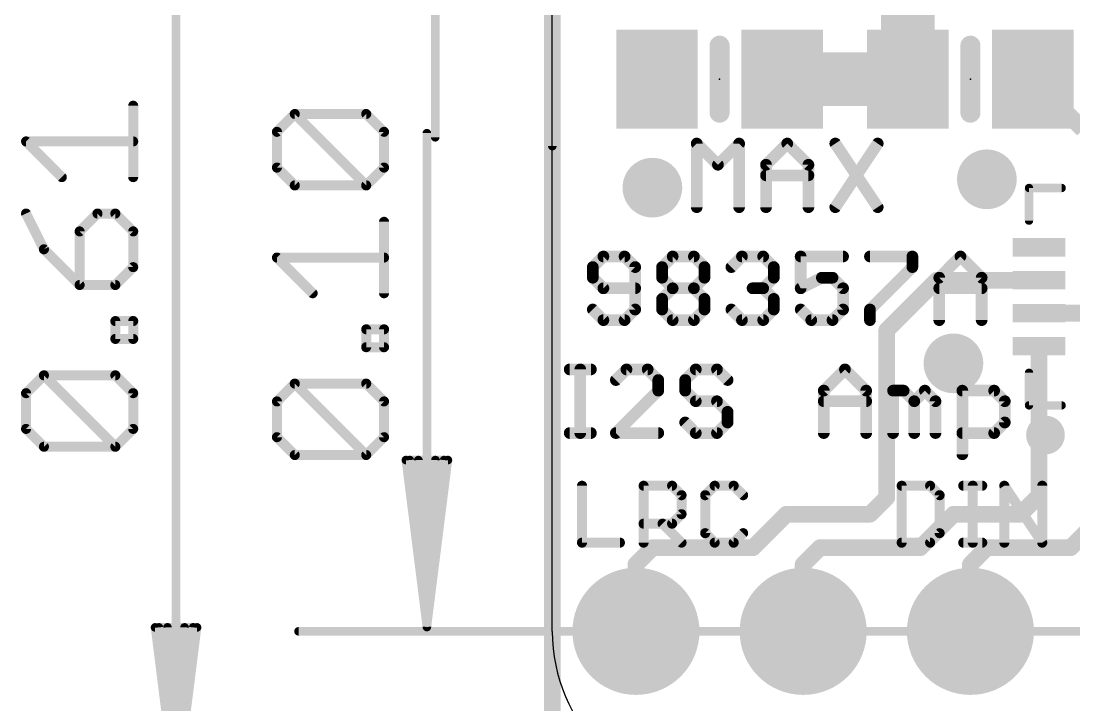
# Model space of a CAD drawing. Extents: x -8.1 to 25.5, y -5.3 to 27.8.
# Drawn here: x -8.07 to 7.92, y 1.42 to 11.8 of the extents above; entities that cross this region are included whole.
import ezdxf

# ---------------------------------------------------------------- set-up
doc = ezdxf.new("R2010")
doc.units = 0
for name, color, linetype in [('1', 12, 'CONTINUOUS'), ('16', 132, 'CONTINUOUS'), ('17', 110, 'CONTINUOUS'), ('18', 110, 'CONTINUOUS'), ('20', 53, 'CONTINUOUS'), ('21', 40, 'CONTINUOUS'), ('23', 53, 'CONTINUOUS'), ('47', 253, 'CONTINUOUS')]:
    doc.layers.add(name, color=color, linetype=linetype)

# ---------------------------------------------------------------- blocks, each defined once
blk = doc.blocks.new('RECT')
blk.add_solid([(-0.5, -0.5), (0.5, -0.5), (-0.5, 0.5), (0.5, 0.5)])
blk = doc.blocks.new('ROUNDP')
at = {"const_width": 0.5}
blk.add_lwpolyline([(0, -0.25, 1), (0, 0.25, 1), (0, -0.25)], format="xyb", dxfattribs=at)
blk = doc.blocks.new('ROUNDV')
at = {"const_width": 0.5}
blk.add_lwpolyline([(0, -0.25, 1), (0, 0.25, 1), (0, -0.25)], format="xyb", dxfattribs=at)

msp = doc.modelspace()

# ---------------------------------------------------------------- linework, layer by layer
at = {"layer": '1'}
for points, const_width in [([(0, 0), (0, 19.05)], 0.254), ([(5.4, 10.922), (5.4, 13.804)], 0.8128), ([(5.4, 10.922), (3.49, 10.922)], 0.8128), ([(8.062, 10.16), (7.3, 10.922)], 0.254), ([(5.838, 7.87), (5.08, 7.112)], 0.254), ([(7.39, 7.87), (5.838, 7.87)], 0.254), ([(7.39, 7.37), (8.64, 7.37)], 0.254), ([(5.08, 7.112), (5.08, 4.572)], 0.254), ([(7.39, 6.87), (7.39, 4.596)], 0.254), ([(5.08, 4.572), (4.826, 4.318)], 0.254), ([(7.39, 4.596), (7.112, 4.318)], 0.254), ([(3.556, 4.318), (3.048, 3.81)], 0.254), ([(4.826, 4.318), (3.556, 4.318)], 0.254), ([(6.096, 4.318), (5.588, 3.81)], 0.254), ([(7.112, 4.318), (6.096, 4.318)], 0.254), ([(8.14, 4.076), (7.874, 3.81)], 0.254), ([(1.524, 3.81), (1.27, 3.556)], 0.254), ([(3.048, 3.81), (1.524, 3.81)], 0.254), ([(4.064, 3.81), (3.81, 3.556)], 0.254), ([(5.588, 3.81), (4.064, 3.81)], 0.254), ([(6.604, 3.81), (6.35, 3.556)], 0.254), ([(7.874, 3.81), (6.604, 3.81)], 0.254), ([(1.27, 3.556), (1.27, 2.54)], 0.254), ([(3.81, 3.556), (3.81, 2.54)], 0.254), ([(6.35, 3.556), (6.35, 2.54)], 0.254)]:
    msp.add_lwpolyline(points, dxfattribs=dict(at, const_width=const_width))
for points, const_width in [([(3.49, 11.1252, 1), (3.49, 10.7188)], 0.4064), ([(5.4, 10.7188, 1), (5.4, 11.1252)], 0.4064), ([(5.1968, 10.922, 1), (5.6032, 10.922)], 0.4064), ([(7.3449, 10.9669, 1), (7.2551, 10.8771)], 0.127), ([(5.838, 7.9335, 1), (5.838, 7.8065)], 0.127), ([(5.8829, 7.8251, 1), (5.7931, 7.9149)], 0.127), ([(7.39, 7.8065, 1), (7.39, 7.9335)], 0.127), ([(7.39, 7.4335, 1), (7.39, 7.3065)], 0.127), ([(5.1435, 7.112, 1), (5.0165, 7.112)], 0.127), ([(5.0351, 7.1569, 1), (5.1249, 7.0671)], 0.127), ([(7.4535, 6.87, 1), (7.3265, 6.87)], 0.127), ([(5.1249, 4.5271, 1), (5.0351, 4.6169)], 0.127), ([(7.3265, 4.596, 1), (7.4535, 4.596)], 0.127), ([(7.4349, 4.5511, 1), (7.3451, 4.6409)], 0.127), ([(5.0165, 4.572, 1), (5.1435, 4.572)], 0.127), ([(3.556, 4.3815, 1), (3.556, 4.2545)], 0.127), ([(3.6009, 4.2731, 1), (3.5111, 4.3629)], 0.127), ([(4.7811, 4.3629, 1), (4.8709, 4.2731)], 0.127), ([(4.826, 4.2545, 1), (4.826, 4.3815)], 0.127), ([(6.096, 4.3815, 1), (6.096, 4.2545)], 0.127), ([(6.1409, 4.2731, 1), (6.0511, 4.3629)], 0.127), ([(7.0671, 4.3629, 1), (7.1569, 4.2731)], 0.127), ([(7.112, 4.2545, 1), (7.112, 4.3815)], 0.127), ([(1.524, 3.8735, 1), (1.524, 3.7465)], 0.127), ([(1.5689, 3.7651, 1), (1.4791, 3.8549)], 0.127), ([(3.0031, 3.8549, 1), (3.0929, 3.7651)], 0.127), ([(3.048, 3.7465, 1), (3.048, 3.8735)], 0.127), ([(4.064, 3.8735, 1), (4.064, 3.7465)], 0.127), ([(4.1089, 3.7651, 1), (4.0191, 3.8549)], 0.127), ([(5.5431, 3.8549, 1), (5.6329, 3.7651)], 0.127), ([(5.588, 3.7465, 1), (5.588, 3.8735)], 0.127), ([(6.604, 3.8735, 1), (6.604, 3.7465)], 0.127), ([(6.6489, 3.7651, 1), (6.5591, 3.8549)], 0.127), ([(7.8291, 3.8549, 1), (7.9189, 3.7651)], 0.127), ([(7.874, 3.7465, 1), (7.874, 3.8735)], 0.127), ([(1.3335, 3.556, 1), (1.2065, 3.556)], 0.127), ([(3.8735, 3.556, 1), (3.7465, 3.556)], 0.127), ([(6.4135, 3.556, 1), (6.2865, 3.556)], 0.127), ([(1.2251, 3.6009, 1), (1.3149, 3.5111)], 0.127), ([(3.7651, 3.6009, 1), (3.8549, 3.5111)], 0.127), ([(6.3051, 3.6009, 1), (6.3949, 3.5111)], 0.127), ([(1.2065, 2.54, 1), (1.3335, 2.54)], 0.127), ([(3.7465, 2.54, 1), (3.8735, 2.54)], 0.127), ([(6.2865, 2.54, 1), (6.4135, 2.54)], 0.127)]:
    msp.add_lwpolyline(points, format="xyb", dxfattribs=dict(at, const_width=const_width))
at = {"layer": '16', "const_width": 0.254}
msp.add_lwpolyline([(0, 0), (0, 19.05)], dxfattribs=at)
at = {"layer": '20'}
msp.add_line((0, 2.54), (0, 16.51), dxfattribs=at)
msp.add_arc((2.54, 2.54), 2.54, 180, 270, dxfattribs=at)
at = {"layer": '21'}
for points, const_width in [([(2.54, 10.414), (2.54, 11.43)], 0.3048), ([(6.35, 10.414), (6.35, 11.43)], 0.3048), ([(2.1932, 8.9789), (2.1932, 9.9449)], 0.1778), ([(2.1932, 9.9449), (2.5152, 9.6229)], 0.1778), ([(2.5152, 9.6229), (2.8372, 9.9449)], 0.1778), ([(2.8372, 9.9449), (2.8372, 8.9789)], 0.1778), ([(3.2457, 9.6229), (3.5677, 9.9449)], 0.1778), ([(3.5677, 9.9449), (3.8897, 9.6229)], 0.1778), ([(4.2981, 9.9449), (4.9421, 8.9789)], 0.1778), ([(4.9421, 9.9449), (4.2981, 8.9789)], 0.1778), ([(3.2457, 8.9789), (3.2457, 9.6229)], 0.1778), ([(3.8897, 9.6229), (3.8897, 8.9789)], 0.1778), ([(3.2457, 9.4619), (3.8897, 9.4619)], 0.1778), ([(7.24, 8.775), (7.24, 9.27)], 0.127), ([(7.24, 9.27), (7.735, 9.27)], 0.127), ([(0.7755, 8.2304), (0.6145, 8.0694)], 0.1778), ([(1.0975, 8.2304), (0.7755, 8.2304)], 0.1778), ([(1.2585, 8.0694), (1.0975, 8.2304)], 0.1778), ([(1.667, 8.0694), (1.828, 8.2304)], 0.1778), ([(1.828, 8.2304), (2.15, 8.2304)], 0.1778), ([(2.15, 8.2304), (2.311, 8.0694)], 0.1778), ([(2.7194, 8.0694), (2.8804, 8.2304)], 0.1778), ([(2.8804, 8.2304), (3.2025, 8.2304)], 0.1778), ([(3.2025, 8.2304), (3.3635, 8.0694)], 0.1778), ([(4.4159, 8.2304), (3.7719, 8.2304)], 0.1778), ([(3.7719, 8.2304), (3.7719, 7.7474)], 0.1778), ([(4.8244, 8.2304), (5.4684, 8.2304)], 0.1778), ([(5.4684, 8.2304), (5.4684, 8.0694)], 0.1778), ([(5.8768, 7.9084), (6.1988, 8.2304)], 0.1778), ([(6.1988, 8.2304), (6.5208, 7.9084)], 0.1778), ([(0.6145, 8.0694), (0.6145, 7.9084)], 0.1778), ([(1.2585, 7.4254), (1.2585, 8.0694)], 0.1778), ([(1.667, 7.9084), (1.667, 8.0694)], 0.1778), ([(2.311, 8.0694), (2.311, 7.9084)], 0.1778), ([(3.3635, 8.0694), (3.3635, 7.9084)], 0.1778), ([(5.4684, 8.0694), (4.8244, 7.4254)], 0.1778), ([(0.6145, 7.9084), (0.7755, 7.7474)], 0.1778), ([(1.828, 7.7474), (1.667, 7.9084)], 0.1778), ([(2.311, 7.9084), (2.15, 7.7474)], 0.1778), ([(3.3635, 7.9084), (3.2025, 7.7474)], 0.1778), ([(3.7719, 7.7474), (4.0939, 7.9084)], 0.1778), ([(4.0939, 7.9084), (4.2549, 7.9084)], 0.1778), ([(4.2549, 7.9084), (4.4159, 7.7474)], 0.1778), ([(5.8768, 7.2644), (5.8768, 7.9084)], 0.1778), ([(6.5208, 7.9084), (6.5208, 7.2644)], 0.1778), ([(0.7755, 7.7474), (1.2585, 7.7474)], 0.1778), ([(1.667, 7.5864), (1.828, 7.7474)], 0.1778), ([(1.828, 7.7474), (2.15, 7.7474)], 0.1778), ([(2.15, 7.7474), (2.311, 7.5864)], 0.1778), ([(3.2025, 7.7474), (3.0414, 7.7474)], 0.1778), ([(3.2025, 7.7474), (3.3635, 7.5864)], 0.1778), ([(4.4159, 7.7474), (4.4159, 7.4254)], 0.1778), ([(5.8768, 7.7474), (6.5208, 7.7474)], 0.1778), ([(1.667, 7.4254), (1.667, 7.5864)], 0.1778), ([(2.311, 7.5864), (2.311, 7.4254)], 0.1778), ([(3.3635, 7.5864), (3.3635, 7.4254)], 0.1778), ([(0.6145, 7.4254), (0.7755, 7.2644)], 0.1778), ([(1.0975, 7.2644), (1.2585, 7.4254)], 0.1778), ([(1.828, 7.2644), (1.667, 7.4254)], 0.1778), ([(2.311, 7.4254), (2.15, 7.2644)], 0.1778), ([(2.8804, 7.2644), (2.7194, 7.4254)], 0.1778), ([(3.3635, 7.4254), (3.2025, 7.2644)], 0.1778), ([(3.9329, 7.2644), (3.7719, 7.4254)], 0.1778), ([(4.4159, 7.4254), (4.2549, 7.2644)], 0.1778), ([(4.8244, 7.4254), (4.8244, 7.2644)], 0.1778), ([(0.7755, 7.2644), (1.0975, 7.2644)], 0.1778), ([(2.15, 7.2644), (1.828, 7.2644)], 0.1778), ([(3.2025, 7.2644), (2.8804, 7.2644)], 0.1778), ([(4.2549, 7.2644), (3.9329, 7.2644)], 0.1778), ([(0.2637, 6.5159), (0.5857, 6.5159)], 0.1778), ([(0.4247, 5.5499), (0.4247, 6.5159)], 0.1778), ([(1.1263, 6.5159), (0.9653, 6.3549)], 0.1778), ([(1.4484, 6.5159), (1.1263, 6.5159)], 0.1778), ([(1.6094, 6.3549), (1.4484, 6.5159)], 0.1778), ([(2.1788, 6.5159), (2.0178, 6.3549)], 0.1778), ([(2.5008, 6.5159), (2.1788, 6.5159)], 0.1778), ([(2.6618, 6.3549), (2.5008, 6.5159)], 0.1778), ([(4.1227, 6.1939), (4.4447, 6.5159)], 0.1778), ([(4.4447, 6.5159), (4.7667, 6.1939)], 0.1778), ([(1.6094, 6.1939), (1.6094, 6.3549)], 0.1778), ([(2.0178, 6.3549), (2.0178, 6.1939)], 0.1778), ([(7.24, 6.465), (7.24, 5.97)], 0.127), ([(0.9653, 5.5499), (1.6094, 6.1939)], 0.1778), ([(2.0178, 6.1939), (2.1788, 6.0329)], 0.1778), ([(4.1227, 5.5499), (4.1227, 6.1939)], 0.1778), ([(4.7667, 6.1939), (4.7667, 5.5499)], 0.1778), ([(5.1752, 5.5499), (5.1752, 6.1939)], 0.1778), ([(5.1752, 6.1939), (5.3362, 6.1939)], 0.1778), ([(5.3362, 6.1939), (5.4972, 6.0329)], 0.1778), ([(5.4972, 6.0329), (5.6582, 6.1939)], 0.1778), ([(5.6582, 6.1939), (5.8192, 6.0329)], 0.1778), ([(6.2276, 5.2279), (6.2276, 6.1939)], 0.1778), ([(6.2276, 6.1939), (6.7106, 6.1939)], 0.1778), ([(6.7106, 6.1939), (6.8717, 6.0329)], 0.1778), ([(2.1788, 6.0329), (2.5008, 6.0329)], 0.1778), ([(2.5008, 6.0329), (2.6618, 5.8719)], 0.1778), ([(4.1227, 6.0329), (4.7667, 6.0329)], 0.1778), ([(5.4972, 6.0329), (5.4972, 5.5499)], 0.1778), ([(5.8192, 6.0329), (5.8192, 5.5499)], 0.1778), ([(6.8717, 6.0329), (6.8717, 5.7109)], 0.1778), ([(2.6618, 5.8719), (2.6618, 5.7109)], 0.1778), ([(7.24, 5.97), (7.735, 5.97)], 0.127), ([(2.1788, 5.5499), (2.0178, 5.7109)], 0.1778), ([(2.6618, 5.7109), (2.5008, 5.5499)], 0.1778), ([(6.8717, 5.7109), (6.7106, 5.5499)], 0.1778), ([(0.2637, 5.5499), (0.5857, 5.5499)], 0.1778), ([(1.6094, 5.5499), (0.9653, 5.5499)], 0.1778), ([(2.5008, 5.5499), (2.1788, 5.5499)], 0.1778), ([(6.7106, 5.5499), (6.2276, 5.5499)], 0.1778), ([(0.4509, 4.7505), (0.4509, 3.8862)], 0.1524), ([(1.3864, 3.8862), (1.3864, 4.7505)], 0.1524), ([(1.3864, 4.7505), (1.8186, 4.7505)], 0.1524), ([(1.8186, 4.7505), (1.9627, 4.6065)], 0.1524), ([(2.466, 4.7505), (2.322, 4.6065)], 0.1524), ([(2.7541, 4.7505), (2.466, 4.7505)], 0.1524), ([(2.8982, 4.6065), (2.7541, 4.7505)], 0.1524), ([(5.3058, 4.7505), (5.3058, 3.8862)], 0.1524), ([(5.738, 4.7505), (5.3058, 4.7505)], 0.1524), ([(5.8821, 4.6065), (5.738, 4.7505)], 0.1524), ([(6.2414, 4.7505), (6.5295, 4.7505)], 0.1524), ([(6.3854, 3.8862), (6.3854, 4.7505)], 0.1524), ([(6.865, 3.8862), (6.865, 4.7505)], 0.1524), ([(6.865, 4.7505), (7.4413, 3.8862)], 0.1524), ([(7.4413, 3.8862), (7.4413, 4.7505)], 0.1524), ([(1.9627, 4.6065), (1.9627, 4.3184)], 0.1524), ([(2.322, 4.6065), (2.322, 4.0303)], 0.1524), ([(5.8821, 4.0303), (5.8821, 4.6065)], 0.1524), ([(1.9627, 4.3184), (1.8186, 4.1743)], 0.1524), ([(1.8186, 4.1743), (1.3864, 4.1743)], 0.1524), ([(1.6746, 4.1743), (1.9627, 3.8862)], 0.1524), ([(2.322, 4.0303), (2.466, 3.8862)], 0.1524), ([(2.7541, 3.8862), (2.8982, 4.0303)], 0.1524), ([(5.738, 3.8862), (5.8821, 4.0303)], 0.1524), ([(0.4509, 3.8862), (1.0271, 3.8862)], 0.1524), ([(2.466, 3.8862), (2.7541, 3.8862)], 0.1524), ([(5.3058, 3.8862), (5.738, 3.8862)], 0.1524), ([(6.2414, 3.8862), (6.5295, 3.8862)], 0.1524)]:
    msp.add_lwpolyline(points, dxfattribs=dict(at, const_width=const_width))
for points, const_width in [([(2.6162, 11.43, 1), (2.4638, 11.43)], 0.1524), ([(6.4262, 11.43, 1), (6.2738, 11.43)], 0.1524), ([(2.4638, 10.414, 1), (2.6162, 10.414)], 0.1524), ([(6.2738, 10.414, 1), (6.4262, 10.414)], 0.1524), ([(2.2246, 9.9764, 1), (2.1618, 9.9135)], 0.0889), ([(2.2377, 9.9449, 1), (2.1488, 9.9449)], 0.0889), ([(2.8817, 9.9449, 1), (2.7928, 9.9449)], 0.0889), ([(2.8687, 9.9135, 1), (2.8058, 9.9764)], 0.0889), ([(3.5991, 9.9764, 1), (3.5362, 9.9135)], 0.0889), ([(3.5991, 9.9135, 1), (3.5362, 9.9764)], 0.0889), ([(4.3351, 9.9696, 1), (4.2611, 9.9203)], 0.0889), ([(4.9791, 9.9203, 1), (4.9052, 9.9696)], 0.0889), ([(2.4838, 9.6543, 1), (2.5466, 9.5915)], 0.0889), ([(2.4838, 9.5915, 1), (2.5466, 9.6543)], 0.0889), ([(3.2901, 9.6229, 1), (3.2012, 9.6229)], 0.0889), ([(3.2142, 9.6543, 1), (3.2771, 9.5915)], 0.0889), ([(3.9341, 9.6229, 1), (3.8452, 9.6229)], 0.0889), ([(3.8583, 9.5915, 1), (3.9211, 9.6543)], 0.0889), ([(3.2457, 9.5064, 1), (3.2457, 9.4175)], 0.0889), ([(3.8897, 9.4175, 1), (3.8897, 9.5064)], 0.0889), ([(7.24, 9.3018, 1), (7.24, 9.2382)], 0.0635), ([(7.2717, 9.27, 1), (7.2083, 9.27)], 0.0635), ([(7.735, 9.2382, 1), (7.735, 9.3018)], 0.0635), ([(2.1488, 8.9789, 1), (2.2377, 8.9789)], 0.0889), ([(2.7928, 8.9789, 1), (2.8817, 8.9789)], 0.0889), ([(3.2012, 8.9789, 1), (3.2901, 8.9789)], 0.0889), ([(3.8452, 8.9789, 1), (3.9341, 8.9789)], 0.0889), ([(4.2611, 9.0036, 1), (4.3351, 8.9542)], 0.0889), ([(4.9052, 8.9542, 1), (4.9791, 9.0036)], 0.0889), ([(7.2083, 8.775, 1), (7.2717, 8.775)], 0.0635), ([(0.7755, 8.2749, 1), (0.7755, 8.186)], 0.0889), ([(0.807, 8.199, 1), (0.7441, 8.2619)], 0.0889), ([(1.129, 8.2619, 1), (1.0661, 8.199)], 0.0889), ([(1.0975, 8.186, 1), (1.0975, 8.2749)], 0.0889), ([(1.828, 8.2749, 1), (1.828, 8.186)], 0.0889), ([(1.8594, 8.199, 1), (1.7966, 8.2619)], 0.0889), ([(2.1814, 8.2619, 1), (2.1186, 8.199)], 0.0889), ([(2.15, 8.186, 1), (2.15, 8.2749)], 0.0889), ([(2.8804, 8.2749, 1), (2.8804, 8.186)], 0.0889), ([(2.9119, 8.199, 1), (2.849, 8.2619)], 0.0889), ([(3.2339, 8.2619, 1), (3.171, 8.199)], 0.0889), ([(3.2025, 8.186, 1), (3.2025, 8.2749)], 0.0889), ([(3.8163, 8.2304, 1), (3.7274, 8.2304)], 0.0889), ([(3.7719, 8.2749, 1), (3.7719, 8.186)], 0.0889), ([(4.4159, 8.186, 1), (4.4159, 8.2749)], 0.0889), ([(4.8244, 8.2749, 1), (4.8244, 8.186)], 0.0889), ([(5.5128, 8.2304, 1), (5.4239, 8.2304)], 0.0889), ([(5.4684, 8.186, 1), (5.4684, 8.2749)], 0.0889), ([(6.2303, 8.2619, 1), (6.1674, 8.199)], 0.0889), ([(6.2303, 8.199, 1), (6.1674, 8.2619)], 0.0889), ([(0.659, 8.0694, 1), (0.5701, 8.0694)], 0.0889), ([(1.303, 8.0694, 1), (1.2141, 8.0694)], 0.0889), ([(1.7114, 8.0694, 1), (1.6225, 8.0694)], 0.0889), ([(2.3554, 8.0694, 1), (2.2665, 8.0694)], 0.0889), ([(3.4079, 8.0694, 1), (3.319, 8.0694)], 0.0889), ([(5.4998, 8.038, 1), (5.4369, 8.1008)], 0.0889), ([(0.5831, 8.1008, 1), (0.6459, 8.038)], 0.0889), ([(0.6459, 7.9398, 1), (0.5831, 7.877)], 0.0889), ([(1.2271, 8.038, 1), (1.29, 8.1008)], 0.0889), ([(1.6355, 8.1008, 1), (1.6984, 8.038)], 0.0889), ([(1.6984, 7.9398, 1), (1.6355, 7.877)], 0.0889), ([(2.2796, 8.038, 1), (2.3424, 8.1008)], 0.0889), ([(2.3424, 7.877, 1), (2.2796, 7.9398)], 0.0889), ([(2.688, 8.1008, 1), (2.7509, 8.038)], 0.0889), ([(3.332, 8.038, 1), (3.3949, 8.1008)], 0.0889), ([(3.3949, 7.877, 1), (3.332, 7.9398)], 0.0889), ([(4.0939, 7.9529, 1), (4.0939, 7.864)], 0.0889), ([(4.1138, 7.8687, 1), (4.074, 7.9482)], 0.0889), ([(4.2863, 7.9398, 1), (4.2235, 7.877)], 0.0889), ([(4.2549, 7.864, 1), (4.2549, 7.9529)], 0.0889), ([(5.4239, 8.0694, 1), (5.5128, 8.0694)], 0.0889), ([(5.9213, 7.9084, 1), (5.8324, 7.9084)], 0.0889), ([(6.5653, 7.9084, 1), (6.4764, 7.9084)], 0.0889), ([(0.5701, 7.9084, 1), (0.659, 7.9084)], 0.0889), ([(0.7755, 7.7919, 1), (0.7755, 7.703)], 0.0889), ([(1.2585, 7.703, 1), (1.2585, 7.7919)], 0.0889), ([(1.6225, 7.9084, 1), (1.7114, 7.9084)], 0.0889), ([(1.828, 7.7919, 1), (1.828, 7.703)], 0.0889), ([(1.8594, 7.716, 1), (1.7966, 7.7788)], 0.0889), ([(2.1814, 7.7788, 1), (2.1186, 7.716)], 0.0889), ([(2.15, 7.703, 1), (2.15, 7.7919)], 0.0889), ([(2.2665, 7.9084, 1), (2.3554, 7.9084)], 0.0889), ([(3.0414, 7.7919, 1), (3.0414, 7.703)], 0.0889), ([(3.2339, 7.7788, 1), (3.171, 7.716)], 0.0889), ([(3.2025, 7.703, 1), (3.2025, 7.7919)], 0.0889), ([(3.319, 7.9084, 1), (3.4079, 7.9084)], 0.0889), ([(4.4604, 7.7474, 1), (4.3715, 7.7474)], 0.0889), ([(5.8454, 7.9398, 1), (5.9082, 7.877)], 0.0889), ([(5.8768, 7.7919, 1), (5.8768, 7.703)], 0.0889), ([(6.4894, 7.877, 1), (6.5523, 7.9398)], 0.0889), ([(6.5208, 7.703, 1), (6.5208, 7.7919)], 0.0889), ([(0.7441, 7.716, 1), (0.807, 7.7788)], 0.0889), ([(1.7966, 7.716, 1), (1.8594, 7.7788)], 0.0889), ([(2.1186, 7.7788, 1), (2.1814, 7.716)], 0.0889), ([(3.171, 7.7788, 1), (3.2339, 7.716)], 0.0889), ([(3.7274, 7.7474, 1), (3.8163, 7.7474)], 0.0889), ([(3.752, 7.7872, 1), (3.7918, 7.7077)], 0.0889), ([(4.3845, 7.716, 1), (4.4473, 7.7788)], 0.0889), ([(1.7114, 7.5864, 1), (1.6225, 7.5864)], 0.0889), ([(1.6355, 7.6178, 1), (1.6984, 7.555)], 0.0889), ([(2.3554, 7.5864, 1), (2.2665, 7.5864)], 0.0889), ([(2.2796, 7.555, 1), (2.3424, 7.6178)], 0.0889), ([(3.4079, 7.5864, 1), (3.319, 7.5864)], 0.0889), ([(3.332, 7.555, 1), (3.3949, 7.6178)], 0.0889), ([(0.6459, 7.4568, 1), (0.5831, 7.394)], 0.0889), ([(1.2141, 7.4254, 1), (1.303, 7.4254)], 0.0889), ([(1.29, 7.394, 1), (1.2271, 7.4568)], 0.0889), ([(1.6225, 7.4254, 1), (1.7114, 7.4254)], 0.0889), ([(1.6984, 7.4568, 1), (1.6355, 7.394)], 0.0889), ([(2.2665, 7.4254, 1), (2.3554, 7.4254)], 0.0889), ([(2.3424, 7.394, 1), (2.2796, 7.4568)], 0.0889), ([(2.7509, 7.4568, 1), (2.688, 7.394)], 0.0889), ([(3.319, 7.4254, 1), (3.4079, 7.4254)], 0.0889), ([(3.3949, 7.394, 1), (3.332, 7.4568)], 0.0889), ([(3.8033, 7.4568, 1), (3.7405, 7.394)], 0.0889), ([(4.3715, 7.4254, 1), (4.4604, 7.4254)], 0.0889), ([(4.4473, 7.394, 1), (4.3845, 7.4568)], 0.0889), ([(4.8688, 7.4254, 1), (4.7799, 7.4254)], 0.0889), ([(4.7929, 7.4568, 1), (4.8558, 7.394)], 0.0889), ([(0.7755, 7.3089, 1), (0.7755, 7.2199)], 0.0889), ([(0.7441, 7.233, 1), (0.807, 7.2958)], 0.0889), ([(1.0661, 7.2958, 1), (1.129, 7.233)], 0.0889), ([(1.0975, 7.2199, 1), (1.0975, 7.3089)], 0.0889), ([(1.828, 7.3089, 1), (1.828, 7.2199)], 0.0889), ([(1.7966, 7.233, 1), (1.8594, 7.2958)], 0.0889), ([(2.1186, 7.2958, 1), (2.1814, 7.233)], 0.0889), ([(2.15, 7.2199, 1), (2.15, 7.3089)], 0.0889), ([(2.8804, 7.3089, 1), (2.8804, 7.2199)], 0.0889), ([(2.849, 7.233, 1), (2.9119, 7.2958)], 0.0889), ([(3.171, 7.2958, 1), (3.2339, 7.233)], 0.0889), ([(3.2025, 7.2199, 1), (3.2025, 7.3089)], 0.0889), ([(3.9329, 7.3089, 1), (3.9329, 7.2199)], 0.0889), ([(3.9015, 7.233, 1), (3.9643, 7.2958)], 0.0889), ([(4.2235, 7.2958, 1), (4.2863, 7.233)], 0.0889), ([(4.2549, 7.2199, 1), (4.2549, 7.3089)], 0.0889), ([(4.7799, 7.2644, 1), (4.8688, 7.2644)], 0.0889), ([(5.8324, 7.2644, 1), (5.9213, 7.2644)], 0.0889), ([(6.4764, 7.2644, 1), (6.5653, 7.2644)], 0.0889), ([(0.2637, 6.5604, 1), (0.2637, 6.4715)], 0.0889), ([(0.4692, 6.5159, 1), (0.3803, 6.5159)], 0.0889), ([(0.5857, 6.4715, 1), (0.5857, 6.5604)], 0.0889), ([(1.1263, 6.5604, 1), (1.1263, 6.4715)], 0.0889), ([(1.1578, 6.4845, 1), (1.0949, 6.5474)], 0.0889), ([(1.4798, 6.5474, 1), (1.4169, 6.4845)], 0.0889), ([(1.4484, 6.4715, 1), (1.4484, 6.5604)], 0.0889), ([(2.1788, 6.5604, 1), (2.1788, 6.4715)], 0.0889), ([(2.2102, 6.4845, 1), (2.1474, 6.5474)], 0.0889), ([(2.5322, 6.5474, 1), (2.4694, 6.4845)], 0.0889), ([(2.5008, 6.4715, 1), (2.5008, 6.5604)], 0.0889), ([(4.4762, 6.5474, 1), (4.4133, 6.4845)], 0.0889), ([(4.4762, 6.4845, 1), (4.4133, 6.5474)], 0.0889), ([(0.9339, 6.3863, 1), (0.9968, 6.3235)], 0.0889), ([(1.6538, 6.3549, 1), (1.5649, 6.3549)], 0.0889), ([(1.5779, 6.3235, 1), (1.6408, 6.3863)], 0.0889), ([(2.0622, 6.3549, 1), (1.9733, 6.3549)], 0.0889), ([(1.9864, 6.3863, 1), (2.0492, 6.3235)], 0.0889), ([(2.6304, 6.3235, 1), (2.6932, 6.3863)], 0.0889), ([(7.2717, 6.465, 1), (7.2083, 6.465)], 0.0635), ([(1.5649, 6.1939, 1), (1.6538, 6.1939)], 0.0889), ([(1.6408, 6.1625, 1), (1.5779, 6.2253)], 0.0889), ([(1.9733, 6.1939, 1), (2.0622, 6.1939)], 0.0889), ([(2.0492, 6.2253, 1), (1.9864, 6.1625)], 0.0889), ([(4.1672, 6.1939, 1), (4.0783, 6.1939)], 0.0889), ([(4.0913, 6.2253, 1), (4.1541, 6.1625)], 0.0889), ([(4.8112, 6.1939, 1), (4.7223, 6.1939)], 0.0889), ([(4.7353, 6.1625, 1), (4.7982, 6.2253)], 0.0889), ([(5.1752, 6.2384, 1), (5.1752, 6.1495)], 0.0889), ([(5.2196, 6.1939, 1), (5.1307, 6.1939)], 0.0889), ([(5.3676, 6.2253, 1), (5.3047, 6.1625)], 0.0889), ([(5.3362, 6.1495, 1), (5.3362, 6.2384)], 0.0889), ([(5.6896, 6.2253, 1), (5.6268, 6.1625)], 0.0889), ([(5.6896, 6.1625, 1), (5.6268, 6.2253)], 0.0889), ([(6.2276, 6.2384, 1), (6.2276, 6.1495)], 0.0889), ([(6.2721, 6.1939, 1), (6.1832, 6.1939)], 0.0889), ([(6.7421, 6.2253, 1), (6.6792, 6.1625)], 0.0889), ([(6.7106, 6.1495, 1), (6.7106, 6.2384)], 0.0889), ([(2.1788, 6.0774, 1), (2.1788, 5.9885)], 0.0889), ([(2.1474, 6.0015, 1), (2.2102, 6.0643)], 0.0889), ([(2.5322, 6.0643, 1), (2.4694, 6.0015)], 0.0889), ([(2.5008, 5.9885, 1), (2.5008, 6.0774)], 0.0889), ([(4.1227, 6.0774, 1), (4.1227, 5.9885)], 0.0889), ([(4.7667, 5.9885, 1), (4.7667, 6.0774)], 0.0889), ([(5.5416, 6.0329, 1), (5.4527, 6.0329)], 0.0889), ([(5.4658, 6.0643, 1), (5.5286, 6.0015)], 0.0889), ([(5.4658, 6.0015, 1), (5.5286, 6.0643)], 0.0889), ([(5.8636, 6.0329, 1), (5.7747, 6.0329)], 0.0889), ([(5.7878, 6.0015, 1), (5.8506, 6.0643)], 0.0889), ([(6.9161, 6.0329, 1), (6.8272, 6.0329)], 0.0889), ([(6.8402, 6.0015, 1), (6.9031, 6.0643)], 0.0889), ([(2.7063, 5.8719, 1), (2.6174, 5.8719)], 0.0889), ([(2.6304, 5.8405, 1), (2.6932, 5.9033)], 0.0889), ([(7.24, 6.0018, 1), (7.24, 5.9383)], 0.0635), ([(7.2083, 5.97, 1), (7.2717, 5.97)], 0.0635), ([(7.735, 5.9383, 1), (7.735, 6.0018)], 0.0635), ([(2.0492, 5.7423, 1), (1.9864, 5.6795)], 0.0889), ([(2.6932, 5.6795, 1), (2.6304, 5.7423)], 0.0889), ([(6.9031, 5.6795, 1), (6.8402, 5.7423)], 0.0889), ([(7.49, 5.3786, 1), (7.49, 5.6614, 1), (7.49, 5.3786)], 0.3048), ([(0.2637, 5.5944, 1), (0.2637, 5.5054)], 0.0889), ([(0.5857, 5.5054, 1), (0.5857, 5.5944)], 0.0889), ([(0.9653, 5.5944, 1), (0.9653, 5.5054)], 0.0889), ([(0.9339, 5.5813, 1), (0.9968, 5.5185)], 0.0889), ([(1.6094, 5.5054, 1), (1.6094, 5.5944)], 0.0889), ([(2.1788, 5.5944, 1), (2.1788, 5.5054)], 0.0889), ([(2.1474, 5.5185, 1), (2.2102, 5.5813)], 0.0889), ([(2.4694, 5.5813, 1), (2.5322, 5.5185)], 0.0889), ([(2.5008, 5.5054, 1), (2.5008, 5.5944)], 0.0889), ([(2.6174, 5.7109, 1), (2.7063, 5.7109)], 0.0889), ([(6.2276, 5.5944, 1), (6.2276, 5.5054)], 0.0889), ([(6.6792, 5.5813, 1), (6.7421, 5.5185)], 0.0889), ([(6.7106, 5.5054, 1), (6.7106, 5.5944)], 0.0889), ([(6.8272, 5.7109, 1), (6.9161, 5.7109)], 0.0889), ([(0.3803, 5.5499, 1), (0.4692, 5.5499)], 0.0889), ([(4.0783, 5.5499, 1), (4.1672, 5.5499)], 0.0889), ([(4.7223, 5.5499, 1), (4.8112, 5.5499)], 0.0889), ([(5.1307, 5.5499, 1), (5.2196, 5.5499)], 0.0889), ([(5.4527, 5.5499, 1), (5.5416, 5.5499)], 0.0889), ([(5.7747, 5.5499, 1), (5.8636, 5.5499)], 0.0889), ([(6.1832, 5.2279, 1), (6.2721, 5.2279)], 0.0889), ([(0.489, 4.7505, 1), (0.4128, 4.7505)], 0.0762), ([(1.4245, 4.7505, 1), (1.3483, 4.7505)], 0.0762), ([(1.3864, 4.7886, 1), (1.3864, 4.7124)], 0.0762), ([(1.8456, 4.7775, 1), (1.7917, 4.7236)], 0.0762), ([(1.8186, 4.7124, 1), (1.8186, 4.7886)], 0.0762), ([(2.466, 4.7886, 1), (2.466, 4.7124)], 0.0762), ([(2.493, 4.7236, 1), (2.4391, 4.7775)], 0.0762), ([(2.7811, 4.7775, 1), (2.7272, 4.7236)], 0.0762), ([(2.7541, 4.7124, 1), (2.7541, 4.7886)], 0.0762), ([(5.3439, 4.7505, 1), (5.2677, 4.7505)], 0.0762), ([(5.3058, 4.7886, 1), (5.3058, 4.7124)], 0.0762), ([(5.765, 4.7775, 1), (5.7111, 4.7236)], 0.0762), ([(5.738, 4.7124, 1), (5.738, 4.7886)], 0.0762), ([(6.2414, 4.7886, 1), (6.2414, 4.7124)], 0.0762), ([(6.4235, 4.7505, 1), (6.3473, 4.7505)], 0.0762), ([(6.5295, 4.7124, 1), (6.5295, 4.7886)], 0.0762), ([(6.8967, 4.7717, 1), (6.8333, 4.7294)], 0.0762), ([(6.9031, 4.7505, 1), (6.8269, 4.7505)], 0.0762), ([(7.4794, 4.7505, 1), (7.4032, 4.7505)], 0.0762), ([(2.0008, 4.6065, 1), (1.9246, 4.6065)], 0.0762), ([(1.9357, 4.5795, 1), (1.9896, 4.6334)], 0.0762), ([(2.295, 4.6334, 1), (2.3489, 4.5795)], 0.0762), ([(2.3601, 4.6065, 1), (2.2839, 4.6065)], 0.0762), ([(2.8712, 4.5795, 1), (2.9251, 4.6334)], 0.0762), ([(5.9202, 4.6065, 1), (5.844, 4.6065)], 0.0762), ([(5.8551, 4.5795, 1), (5.909, 4.6334)], 0.0762), ([(1.9246, 4.3184, 1), (2.0008, 4.3184)], 0.0762), ([(1.9896, 4.2914, 1), (1.9357, 4.3453)], 0.0762), ([(1.3864, 4.2124, 1), (1.3864, 4.1362)], 0.0762), ([(1.7015, 4.2013, 1), (1.6476, 4.1474)], 0.0762), ([(1.7917, 4.2013, 1), (1.8456, 4.1474)], 0.0762), ([(1.8186, 4.1362, 1), (1.8186, 4.2124)], 0.0762), ([(2.3489, 4.0572, 1), (2.295, 4.0033)], 0.0762), ([(2.2839, 4.0303, 1), (2.3601, 4.0303)], 0.0762), ([(2.9251, 4.0033, 1), (2.8712, 4.0572)], 0.0762), ([(5.844, 4.0303, 1), (5.9202, 4.0303)], 0.0762), ([(5.909, 4.0033, 1), (5.8551, 4.0572)], 0.0762), ([(0.4509, 3.9243, 1), (0.4509, 3.8481)], 0.0762), ([(0.4128, 3.8862, 1), (0.489, 3.8862)], 0.0762), ([(1.0271, 3.8481, 1), (1.0271, 3.9243)], 0.0762), ([(1.3483, 3.8862, 1), (1.4245, 3.8862)], 0.0762), ([(1.9357, 3.8593, 1), (1.9896, 3.9131)], 0.0762), ([(2.466, 3.9243, 1), (2.466, 3.8481)], 0.0762), ([(2.4391, 3.8593, 1), (2.493, 3.9131)], 0.0762), ([(2.7272, 3.9131, 1), (2.7811, 3.8593)], 0.0762), ([(2.7541, 3.8481, 1), (2.7541, 3.9243)], 0.0762), ([(5.3058, 3.9243, 1), (5.3058, 3.8481)], 0.0762), ([(5.2677, 3.8862, 1), (5.3439, 3.8862)], 0.0762), ([(5.7111, 3.9131, 1), (5.765, 3.8593)], 0.0762), ([(5.738, 3.8481, 1), (5.738, 3.9243)], 0.0762), ([(6.2414, 3.9243, 1), (6.2414, 3.8481)], 0.0762), ([(6.3473, 3.8862, 1), (6.4235, 3.8862)], 0.0762), ([(6.5295, 3.8481, 1), (6.5295, 3.9243)], 0.0762), ([(6.8269, 3.8862, 1), (6.9031, 3.8862)], 0.0762), ([(7.4032, 3.8862, 1), (7.4794, 3.8862)], 0.0762), ([(7.4096, 3.8651, 1), (7.473, 3.9073)], 0.0762)]:
    msp.add_lwpolyline(points, format="xyb", dxfattribs=dict(at, const_width=const_width))
at = {"layer": '23'}
for p in [(2.54, 10.922), (6.35, 10.922)]:
    msp.add_point(p, dxfattribs=at)
at = {"layer": '47'}
for points, const_width in [([(0, 9.906), (0, 27.35)], 0.13), ([(-5.715, 0.065), (-5.715, 15.429)], 0.13), ([(-1.778, 15.175), (-1.778, 10.04)], 0.13), ([(-6.3657, 9.4347), (-6.3657, 10.5194)], 0.1524), ([(-4.1827, 10.1226), (-3.9115, 10.3938)], 0.1524), ([(-3.9115, 10.3938), (-2.8269, 10.3938)], 0.1524), ([(-2.8269, 9.3091), (-3.9115, 10.3938)], 0.1524), ([(-2.8269, 10.3938), (-2.5557, 10.1226)], 0.1524), ([(-4.1827, 9.5803), (-4.1827, 10.1226)], 0.1524), ([(-2.5557, 10.1226), (-2.5557, 9.5803)], 0.1524), ([(-1.905, 2.605), (-1.905, 10.1028)], 0.13), ([(-7.4504, 9.4347), (-7.9927, 9.977)], 0.1524), ([(-7.9927, 9.977), (-6.3657, 9.977)], 0.1524), ([(-3.9115, 9.3091), (-4.1827, 9.5803)], 0.1524), ([(-2.5557, 9.5803), (-2.8269, 9.3091)], 0.1524), ([(-2.8269, 9.3091), (-3.9115, 9.3091)], 0.1524), ([(-7.9927, 8.8822), (-7.7215, 8.3399)], 0.1524), ([(-6.908, 8.8822), (-7.1792, 8.611)], 0.1524), ([(-6.6369, 8.8822), (-6.908, 8.8822)], 0.1524), ([(-6.3657, 8.611), (-6.6369, 8.8822)], 0.1524), ([(-2.5557, 7.6719), (-2.5557, 8.7566)], 0.1524), ([(-7.1792, 8.611), (-7.1792, 7.7975)], 0.1524), ([(-6.3657, 8.0687), (-6.3657, 8.611)], 0.1524), ([(-7.7215, 8.3399), (-7.1792, 7.7975)], 0.1524), ([(-3.6404, 7.6719), (-4.1827, 8.2143)], 0.1524), ([(-4.1827, 8.2143), (-2.5557, 8.2143)], 0.1524), ([(-6.6369, 7.7975), (-6.3657, 8.0687)], 0.1524), ([(-7.1792, 7.7975), (-6.6369, 7.7975)], 0.1524), ([(-6.6369, 6.979), (-6.6369, 7.2501)], 0.1524), ([(-6.6369, 7.2501), (-6.3657, 7.2501)], 0.1524), ([(-6.3657, 7.2501), (-6.3657, 6.979)], 0.1524), ([(-2.8269, 6.8534), (-2.8269, 7.1245)], 0.1524), ([(-2.8269, 7.1245), (-2.5557, 7.1245)], 0.1524), ([(-2.5557, 7.1245), (-2.5557, 6.8534)], 0.1524), ([(-6.3657, 6.979), (-6.6369, 6.979)], 0.1524), ([(-2.5557, 6.8534), (-2.8269, 6.8534)], 0.1524), ([(-7.9927, 6.1553), (-7.7215, 6.4265)], 0.1524), ([(-7.7215, 6.4265), (-6.6369, 6.4265)], 0.1524), ([(-6.6369, 5.3418), (-7.7215, 6.4265)], 0.1524), ([(-6.6369, 6.4265), (-6.3657, 6.1553)], 0.1524), ([(-4.1827, 6.0297), (-3.9115, 6.3009)], 0.1524), ([(-3.9115, 6.3009), (-2.8269, 6.3009)], 0.1524), ([(-2.8269, 5.2162), (-3.9115, 6.3009)], 0.1524), ([(-2.8269, 6.3009), (-2.5557, 6.0297)], 0.1524), ([(-7.9927, 5.613), (-7.9927, 6.1553)], 0.1524), ([(-6.3657, 6.1553), (-6.3657, 5.613)], 0.1524), ([(-4.1827, 5.4874), (-4.1827, 6.0297)], 0.1524), ([(-2.5557, 6.0297), (-2.5557, 5.4874)], 0.1524), ([(-7.7215, 5.3418), (-7.9927, 5.613)], 0.1524), ([(-6.3657, 5.613), (-6.6369, 5.3418)], 0.1524), ([(-3.9115, 5.2162), (-4.1827, 5.4874)], 0.1524), ([(-2.5557, 5.4874), (-2.8269, 5.2162)], 0.1524), ([(-6.6369, 5.3418), (-7.7215, 5.3418)], 0.1524), ([(-2.8269, 5.2162), (-3.9115, 5.2162)], 0.1524), ([(-1.905, 2.605), (-2.2242, 5.14)], 0.13), ([(-2.2242, 5.14), (-1.5858, 5.14)], 0.13), ([(-1.905, 2.605), (-2.165, 5.14)], 0.13), ([(-1.905, 2.605), (-2.035, 5.14)], 0.13), ([(-1.5858, 5.14), (-1.905, 2.605)], 0.13), ([(-1.775, 5.14), (-1.905, 2.605)], 0.13), ([(-1.645, 5.14), (-1.905, 2.605)], 0.13), ([(-5.715, 0.065), (-6.0342, 2.6)], 0.13), ([(-6.0342, 2.6), (-5.3958, 2.6)], 0.13), ([(-5.715, 0.065), (-5.975, 2.6)], 0.13), ([(-5.715, 0.065), (-5.845, 2.6)], 0.13), ([(-5.3958, 2.6), (-5.715, 0.065)], 0.13), ([(-5.585, 2.6), (-5.715, 0.065)], 0.13), ([(-5.455, 2.6), (-5.715, 0.065)], 0.13), ([(8.89, 2.54), (-3.855, 2.54)], 0.13)]:
    msp.add_lwpolyline(points, dxfattribs=dict(at, const_width=const_width))
for points, const_width in [([(-6.3276, 10.5194, 1), (-6.4038, 10.5194)], 0.0762), ([(-3.8846, 10.4207, 1), (-3.9385, 10.3668)], 0.0762), ([(-3.9115, 10.4319, 1), (-3.9115, 10.3557)], 0.0762), ([(-3.8846, 10.3668, 1), (-3.9385, 10.4207)], 0.0762), ([(-2.7999, 10.4207, 1), (-2.8538, 10.3668)], 0.0762), ([(-2.8269, 10.3557, 1), (-2.8269, 10.4319)], 0.0762), ([(-4.1446, 10.1226, 1), (-4.2208, 10.1226)], 0.0762), ([(-4.2096, 10.1495, 1), (-4.1557, 10.0956)], 0.0762), ([(-2.5176, 10.1226, 1), (-2.5938, 10.1226)], 0.0762), ([(-2.5826, 10.0956, 1), (-2.5288, 10.1495)], 0.0762), ([(-1.8725, 10.1028, 1), (-1.9375, 10.1028)], 0.065), ([(-7.9657, 10.004, 1), (-8.0196, 9.9501)], 0.0762), ([(-7.9927, 10.0151, 1), (-7.9927, 9.9389)], 0.0762), ([(-6.3657, 9.9389, 1), (-6.3657, 10.0151)], 0.0762), ([(-1.8105, 10.04, 1), (-1.7455, 10.04)], 0.065), ([(-0.0325, 9.906, 1), (0.0325, 9.906)], 0.065), ([(-4.1557, 9.6072, 1), (-4.2096, 9.5533)], 0.0762), ([(-4.2208, 9.5803, 1), (-4.1446, 9.5803)], 0.0762), ([(-2.5938, 9.5803, 1), (-2.5176, 9.5803)], 0.0762), ([(-2.5288, 9.5533, 1), (-2.5826, 9.6072)], 0.0762), ([(-7.4773, 9.4078, 1), (-7.4234, 9.4616)], 0.0762), ([(-6.4038, 9.4347, 1), (-6.3276, 9.4347)], 0.0762), ([(-3.9115, 9.3472, 1), (-3.9115, 9.271)], 0.0762), ([(-3.9385, 9.2821, 1), (-3.8846, 9.336)], 0.0762), ([(-2.8538, 9.336, 1), (-2.7999, 9.2821)], 0.0762), ([(-2.8538, 9.2821, 1), (-2.7999, 9.336)], 0.0762), ([(-2.8269, 9.271, 1), (-2.8269, 9.3472)], 0.0762), ([(-7.9586, 8.8992, 1), (-8.0268, 8.8652)], 0.0762), ([(-6.908, 8.9203, 1), (-6.908, 8.8441)], 0.0762), ([(-6.8811, 8.8553, 1), (-6.935, 8.9091)], 0.0762), ([(-6.6099, 8.9091, 1), (-6.6638, 8.8553)], 0.0762), ([(-6.6369, 8.8441, 1), (-6.6369, 8.9203)], 0.0762), ([(-2.5176, 8.7566, 1), (-2.5938, 8.7566)], 0.0762), ([(-7.1411, 8.611, 1), (-7.2173, 8.611)], 0.0762), ([(-7.2061, 8.638, 1), (-7.1523, 8.5841)], 0.0762), ([(-6.3276, 8.611, 1), (-6.4038, 8.611)], 0.0762), ([(-6.3926, 8.5841, 1), (-6.3388, 8.638)], 0.0762), ([(-7.6946, 8.3668, 1), (-7.7485, 8.3129)], 0.0762), ([(-7.7556, 8.3228, 1), (-7.6874, 8.3569)], 0.0762), ([(-4.1557, 8.2412, 1), (-4.2096, 8.1873)], 0.0762), ([(-4.1827, 8.2524, 1), (-4.1827, 8.1762)], 0.0762), ([(-2.5557, 8.1762, 1), (-2.5557, 8.2524)], 0.0762), ([(-6.4038, 8.0687, 1), (-6.3276, 8.0687)], 0.0762), ([(-6.3388, 8.0418, 1), (-6.3926, 8.0956)], 0.0762), ([(-7.1792, 7.8356, 1), (-7.1792, 7.7594)], 0.0762), ([(-7.2061, 7.7706, 1), (-7.1523, 7.8245)], 0.0762), ([(-6.6638, 7.8245, 1), (-6.6099, 7.7706)], 0.0762), ([(-6.6369, 7.7594, 1), (-6.6369, 7.8356)], 0.0762), ([(-7.2173, 7.7975, 1), (-7.1411, 7.7975)], 0.0762), ([(-3.6673, 7.645, 1), (-3.6134, 7.6989)], 0.0762), ([(-2.5938, 7.6719, 1), (-2.5176, 7.6719)], 0.0762), ([(-6.5988, 7.2501, 1), (-6.675, 7.2501)], 0.0762), ([(-6.6369, 7.2882, 1), (-6.6369, 7.212)], 0.0762), ([(-6.3276, 7.2501, 1), (-6.4038, 7.2501)], 0.0762), ([(-6.3657, 7.212, 1), (-6.3657, 7.2882)], 0.0762), ([(-2.7888, 7.1245, 1), (-2.865, 7.1245)], 0.0762), ([(-2.8269, 7.1626, 1), (-2.8269, 7.0864)], 0.0762), ([(-2.5176, 7.1245, 1), (-2.5938, 7.1245)], 0.0762), ([(-2.5557, 7.0864, 1), (-2.5557, 7.1626)], 0.0762), ([(-6.6369, 7.0171, 1), (-6.6369, 6.9409)], 0.0762), ([(-6.3657, 6.9409, 1), (-6.3657, 7.0171)], 0.0762), ([(-6.675, 6.979, 1), (-6.5988, 6.979)], 0.0762), ([(-6.4038, 6.979, 1), (-6.3276, 6.979)], 0.0762), ([(-2.8269, 6.8915, 1), (-2.8269, 6.8153)], 0.0762), ([(-2.865, 6.8534, 1), (-2.7888, 6.8534)], 0.0762), ([(-2.5938, 6.8534, 1), (-2.5176, 6.8534)], 0.0762), ([(-2.5557, 6.8153, 1), (-2.5557, 6.8915)], 0.0762), ([(-7.6946, 6.4534, 1), (-7.7485, 6.3995)], 0.0762), ([(-7.7215, 6.4646, 1), (-7.7215, 6.3884)], 0.0762), ([(-7.6946, 6.3995, 1), (-7.7485, 6.4534)], 0.0762), ([(-6.6099, 6.4534, 1), (-6.6638, 6.3995)], 0.0762), ([(-6.6369, 6.3884, 1), (-6.6369, 6.4646)], 0.0762), ([(-3.8846, 6.3278, 1), (-3.9385, 6.2739)], 0.0762), ([(-3.9115, 6.339, 1), (-3.9115, 6.2628)], 0.0762), ([(-3.8846, 6.2739, 1), (-3.9385, 6.3278)], 0.0762), ([(-2.7999, 6.3278, 1), (-2.8538, 6.2739)], 0.0762), ([(-2.8269, 6.2628, 1), (-2.8269, 6.339)], 0.0762), ([(-7.9546, 6.1553, 1), (-8.0308, 6.1553)], 0.0762), ([(-8.0196, 6.1822, 1), (-7.9657, 6.1284)], 0.0762), ([(-6.3276, 6.1553, 1), (-6.4038, 6.1553)], 0.0762), ([(-6.3926, 6.1284, 1), (-6.3388, 6.1822)], 0.0762), ([(-4.1446, 6.0297, 1), (-4.2208, 6.0297)], 0.0762), ([(-4.2096, 6.0566, 1), (-4.1557, 6.0028)], 0.0762), ([(-2.5176, 6.0297, 1), (-2.5938, 6.0297)], 0.0762), ([(-2.5826, 6.0028, 1), (-2.5288, 6.0566)], 0.0762), ([(-7.9657, 5.6399, 1), (-8.0196, 5.586)], 0.0762), ([(-8.0308, 5.613, 1), (-7.9546, 5.613)], 0.0762), ([(-6.4038, 5.613, 1), (-6.3276, 5.613)], 0.0762), ([(-6.3388, 5.586, 1), (-6.3926, 5.6399)], 0.0762), ([(-4.1557, 5.5143, 1), (-4.2096, 5.4604)], 0.0762), ([(-4.2208, 5.4874, 1), (-4.1446, 5.4874)], 0.0762), ([(-2.5938, 5.4874, 1), (-2.5176, 5.4874)], 0.0762), ([(-2.5288, 5.4604, 1), (-2.5826, 5.5143)], 0.0762), ([(-7.7215, 5.3799, 1), (-7.7215, 5.3037)], 0.0762), ([(-7.7485, 5.3149, 1), (-7.6946, 5.3688)], 0.0762), ([(-6.6638, 5.3688, 1), (-6.6099, 5.3149)], 0.0762), ([(-6.6638, 5.3149, 1), (-6.6099, 5.3688)], 0.0762), ([(-6.6369, 5.3037, 1), (-6.6369, 5.3799)], 0.0762), ([(-3.9115, 5.2543, 1), (-3.9115, 5.1781)], 0.0762), ([(-3.9385, 5.1893, 1), (-3.8846, 5.2431)], 0.0762), ([(-2.8538, 5.2431, 1), (-2.7999, 5.1893)], 0.0762), ([(-2.8538, 5.1893, 1), (-2.7999, 5.2431)], 0.0762), ([(-2.8269, 5.1781, 1), (-2.8269, 5.2543)], 0.0762), ([(-2.192, 5.1441, 1), (-2.2565, 5.1359)], 0.065), ([(-2.2242, 5.1725, 1), (-2.2242, 5.1075)], 0.065), ([(-2.1327, 5.1433, 1), (-2.1973, 5.1367)], 0.065), ([(-2.0025, 5.1417, 1), (-2.0675, 5.1383)], 0.065), ([(-1.7425, 5.1383, 1), (-1.8075, 5.1417)], 0.065), ([(-1.6127, 5.1367, 1), (-1.6773, 5.1433)], 0.065), ([(-1.5535, 5.1359, 1), (-1.618, 5.1441)], 0.065), ([(-1.5858, 5.1075, 1), (-1.5858, 5.1725)], 0.065), ([(-6.002, 2.6041, 1), (-6.0665, 2.5959)], 0.065), ([(-6.0342, 2.6325, 1), (-6.0342, 2.5675)], 0.065), ([(-5.9427, 2.6033, 1), (-6.0073, 2.5967)], 0.065), ([(-5.8125, 2.6017, 1), (-5.8775, 2.5983)], 0.065), ([(-5.5525, 2.5983, 1), (-5.6175, 2.6017)], 0.065), ([(-5.4227, 2.5967, 1), (-5.4873, 2.6033)], 0.065), ([(-5.3635, 2.5959, 1), (-5.428, 2.6041)], 0.065), ([(-5.3958, 2.5675, 1), (-5.3958, 2.6325)], 0.065), ([(-3.855, 2.5725, 1), (-3.855, 2.5075)], 0.065), ([(-1.9372, 2.6091, 1), (-1.8728, 2.6009)], 0.065), ([(-1.9373, 2.6083, 1), (-1.8727, 2.6017)], 0.065), ([(-1.9375, 2.6033, 1), (-1.8725, 2.6067)], 0.065), ([(-1.9375, 2.6067, 1), (-1.8725, 2.6033)], 0.065), ([(-1.9375, 2.605, 1), (-1.8725, 2.605)], 0.065), ([(-1.9373, 2.6017, 1), (-1.8727, 2.6083)], 0.065), ([(-1.9372, 2.6009, 1), (-1.8728, 2.6091)], 0.065)]:
    msp.add_lwpolyline(points, format="xyb", dxfattribs=dict(at, const_width=const_width))

# ---------------------------------------------------------------- block references
at = {"layer": '1', "xscale": 1.24, "yscale": 1.5, "rotation": 180}
for p in [(1.59, 10.922), (3.49, 10.922), (5.4, 10.922), (7.3, 10.922)]:
    msp.add_blockref('RECT', p, dxfattribs=at)
at = {"layer": '1', "xscale": 0.8, "yscale": 0.28}
for p in [(7.39, 8.37), (7.39, 7.87), (7.39, 7.37), (7.39, 6.87)]:
    msp.add_blockref('RECT', p, dxfattribs=at)
at = {"layer": '17', "xscale": 1.9304, "yscale": 1.9304, "rotation": 270}
for p in [(1.27, 2.54), (1.27, 2.54), (3.81, 2.54), (3.81, 2.54), (6.35, 2.54), (6.35, 2.54)]:
    msp.add_blockref('ROUNDP', p, dxfattribs=at)
at = {"layer": '18', "xscale": 0.9064, "yscale": 0.9064}
for p in [(6.6, 9.402), (6.6, 9.402), (1.52, 9.275), (1.52, 9.275), (6.092, 6.608), (6.092, 6.608)]:
    msp.add_blockref('ROUNDV', p, dxfattribs=at)

doc.saveas('drawing.dxf')
